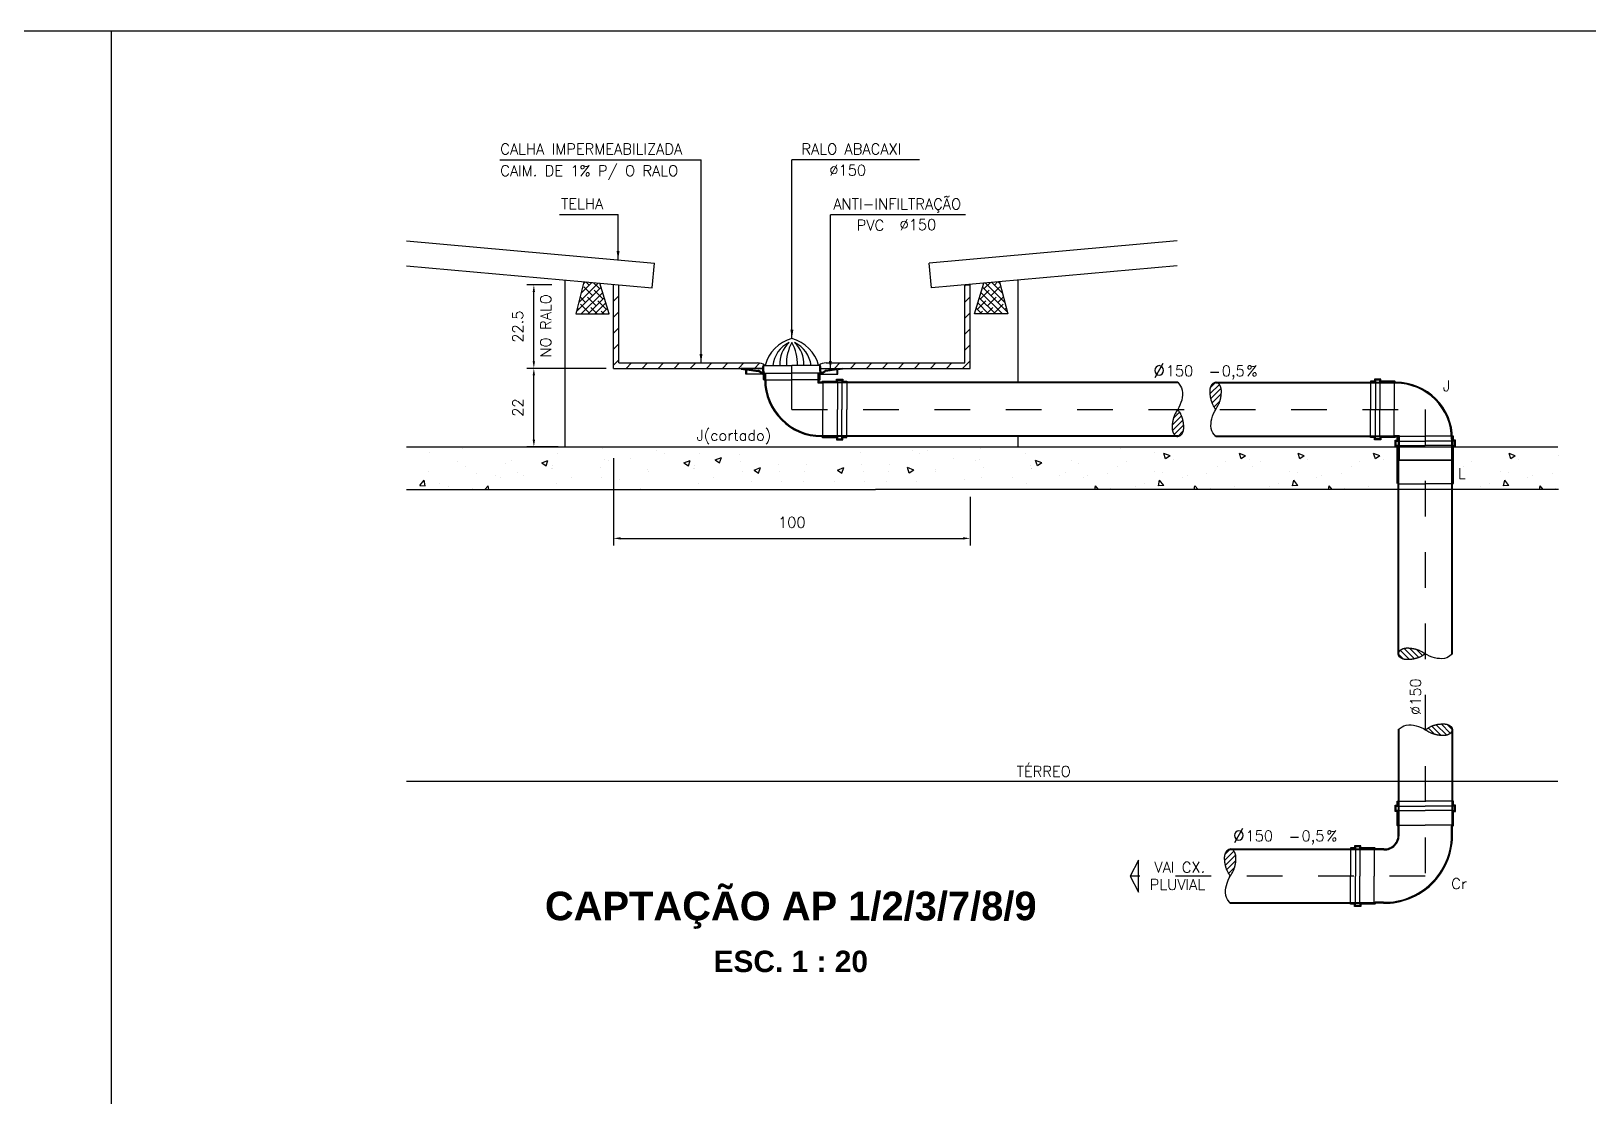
# Model space of a CAD drawing. Header units: millimetres. Extents: x -2485 to 3289, y -257 to 1952.
# Drawn here: x 41.313 to 45.681, y 2.987 to 5.975 of the extents above; entities that cross this region are included whole.
import ezdxf
from ezdxf.enums import TextEntityAlignment as Align

# ---------------------------------------------------------------- set-up
doc = ezdxf.new("R2010")
doc.units = ezdxf.units.MM
doc.header["$LTSCALE"] = 0.3
doc.linetypes.add('HID', pattern=[0.37, 0.07, -0.1, 0.03, -0.1, 0.07])
for name, color, linetype in [('AUX', 2, 'Continuous'), ('BASE', 254, 'Continuous'), ('TEX', 11, 'Continuous'), ('TEXTO', 3, 'Continuous'), ('TUB', 1, 'Continuous')]:
    doc.layers.add(name, color=color, linetype=linetype)
doc.layers.add('PROJETO ESGOTO PLUVIAL', color=1, linetype='HID', lineweight=15)
doc.layers.add('prumada', color=9, linetype='Continuous', lineweight=15)
doc.styles.add('ROMANS', font='romans.shx', dxfattribs={"height": 0.03})
doc.styles.add('SANSSERIFBOLD', font='sasb____.pfb')
doc.dimstyles.new('20', dxfattribs={"dimtxt": 0.03, "dimasz": 0.02, "dimexe": 0.02, "dimexo": 0.02, "dimgap": 0.03, "dimtad": 1, "dimdec": 3, "dimlfac": 100, "dimdsep": 46, "dimtxsty": 'ROMANS', "dimcen": 0.02, "dimclrd": 11, "dimclre": 11, "dimclrt": 3, "dimadec": 0, "dimazin": 0, "dimtfac": 3.333333, "dimtdec": 3, "dimtix": 1, "dimtmove": 2, "dimatfit": 3, "dimfxl": 0, "dimtolj": 1, "dimarcsym": 0})

# ---------------------------------------------------------------- blocks, each defined once
blk = doc.blocks.new('*D53')
at = {"layer": 'TEX', "color": 11, "linetype": 'Continuous', "lineweight": -2}
for p, q in [((42.7732, 5.2635), (42.7028, 5.2635)), ((42.7228, 5.0497), (42.7228, 5.2435)), ((42.926, 5.0297), (42.7028, 5.0297))]:
    blk.add_line(p, q, dxfattribs=at)
at = {"layer": 'TEX', "color": 11, "linetype": 'Continuous'}
for points in [[(42.7194, 5.2435), (42.7261, 5.2435), (42.7228, 5.2635)], [(42.7194, 5.0497), (42.7261, 5.0497), (42.7228, 5.0297)]]:
    blk.add_solid(points, dxfattribs=at)
at = {"layer": 'TEX', "color": 3, "linetype": 'Continuous', "insert": (42.6778, 5.1466), "char_height": 0.03, "attachment_point": 5, "rotation": 90, "style": 'ROMANS'}
blk.add_mtext('\\A1;22.5', dxfattribs=at)
blk = doc.blocks.new('*D54')
at = {"layer": 'TEX', "color": 11, "lineweight": -2}
for p, q in [((42.946, 4.7783), (42.946, 4.533)), ((43.946, 4.6697), (43.946, 4.533)), ((42.966, 4.553), (43.926, 4.553))]:
    blk.add_line(p, q, dxfattribs=at)
at = {"layer": 'TEX', "color": 11}
for points in [[(42.966, 4.5564), (42.966, 4.5497), (42.946, 4.553)], [(43.926, 4.5564), (43.926, 4.5497), (43.946, 4.553)]]:
    blk.add_solid(points, dxfattribs=at)
at = {"layer": 'TEX', "color": 3, "insert": (43.446, 4.598), "char_height": 0.03, "attachment_point": 5, "style": 'ROMANS'}
blk.add_mtext('\\A1;100', dxfattribs=at)
blk = doc.blocks.new('*D55')
at = {"layer": 'TEX', "color": 11, "linetype": 'Continuous', "lineweight": -2}
for p, q in [((42.7706, 5.0297), (42.7028, 5.0297)), ((42.7228, 4.8297), (42.7228, 5.0097)), ((42.791, 4.8097), (42.7028, 4.8097))]:
    blk.add_line(p, q, dxfattribs=at)
at = {"layer": 'TEX', "color": 11, "linetype": 'Continuous'}
for points in [[(42.7194, 5.0097), (42.7261, 5.0097), (42.7228, 5.0297)], [(42.7194, 4.8297), (42.7261, 4.8297), (42.7228, 4.8097)]]:
    blk.add_solid(points, dxfattribs=at)
at = {"layer": 'TEX', "color": 3, "linetype": 'Continuous', "insert": (42.6778, 4.9197), "char_height": 0.03, "attachment_point": 5, "rotation": 90, "style": 'ROMANS'}
blk.add_mtext('\\A1;22', dxfattribs=at)
blk = doc.blocks.new('150')
at = {"layer": 'TEX', "color": 9, "style": 'ROMANS'}
blk.add_text('%%c150', height=0.03, dxfattribs=at).set_placement((0, 0))
blk = doc.blocks.new('ABX150V')
at = {"layer": 'TUB'}
for centre, radius, start, end in [((-0.0092, -0.0263), 0.0805, 24.8919, 83.7485), ((-0.0253, -0.0253), 0.1034, 14.1481, 75.8519), ((0.0053, -0.0447), 0.0785, 41.7738, 93.9312), ((0.0044, -0.1054), 0.121, 60.5817, 92.0747), ((0.0044, 0.1054), 0.121, 267.9253, 299.4183), ((-0.0253, 0.0253), 0.1034, 284.1481, 345.8519), ((-0.0092, 0.0263), 0.0805, 276.2515, 335.1081), ((0.0053, 0.0447), 0.0785, 266.0688, 318.2262)]:
    blk.add_arc(centre, radius, start, end, dxfattribs=at)
blk = doc.blocks.new('DD')
at = {"layer": 'TEX', "color": 9}
blk.add_line((0.1881, 0.0234), (0.2108, 0.0234), dxfattribs=at)
at = {"layer": 'TEX', "color": 9, "style": 'ROMANS'}
for s, height, p in [('%%c', 0.04, (0.0265, 0.0079)), ('%', 0.03, (0.2889, 0.0116))]:
    blk.add_text(s, height=height, dxfattribs=at).set_placement(p)
blk.add_attdef('N', (0.0624, 0.0116), '', height=0.03, dxfattribs=at)
blk.add_attdef('INCL', text='', height=0.03, dxfattribs=at).set_placement((0.2837, 0.0116), align=Align.RIGHT)
blk = doc.blocks.new('a-inf-150')
at = {"layer": 'TUB', "color": 3, "linetype": 'Continuous'}
for p, q in [((-0.0811, 0.0137), (-0.1419, 0.0137)), ((-0.0811, 0.006), (-0.0786, 0)), ((-0.0811, 0), (-0.0786, 0.006)), ((-0.0811, 0.006), (-0.0811, 0)), ((-0.0786, 0.022), (0, 0.022)), ((-0.0786, 0.006), (-0.0786, 0)), ((-0.0762, 0), (0, 0)), ((0.0786, 0.022), (0, 0.022)), ((0.0762, 0), (0, 0)), ((0.0786, 0.006), (0.0786, 0)), ((0.0811, 0), (0.0786, 0.006)), ((0.0811, 0.006), (0.0786, 0)), ((0.0811, 0.0137), (0.1419, 0.0137)), ((0.0811, 0.006), (0.0811, 0)), ((-0.0817, -0.0025), (-0.1266, -0.0025)), ((-0.0762, -0.0185), (0, -0.0185)), ((0.0762, -0.0185), (0, -0.0185)), ((0.0817, -0.0025), (0.1266, -0.0025))]:
    blk.add_line(p, q, dxfattribs=at)
at = {"layer": 'TUB', "color": 4, "linetype": 'Continuous'}
for p, q in [((-0.1419, 0.0112), (-0.1419, 0.0137)), ((-0.1419, 0.0137), (-0.094, 0.0075)), ((-0.1419, 0.0112), (-0.1291, 0.0096)), ((-0.1291, -0.0025), (-0.1291, 0.0096)), ((-0.1266, -0.0025), (-0.1266, 0.0087)), ((-0.126, 0.0092), (-0.0944, 0.0051)), ((-0.082, -0.0024), (-0.0934, 0.0047)), ((-0.0811, 0), (-0.092, 0.0068)), ((-0.0811, 0.0174), (-0.0807, 0.022)), ((-0.0811, 0.006), (-0.0811, 0.0174)), ((-0.0786, 0.006), (-0.0811, 0.006)), ((-0.0762, 0), (-0.0811, 0)), ((-0.0807, 0.022), (-0.0786, 0.022)), ((-0.0786, 0.006), (-0.0786, 0.022)), ((-0.0786, 0), (-0.0762, 0)), ((-0.0762, -0.0185), (-0.0762, 0)), ((0.0762, -0.0185), (0.0762, 0)), ((0.0786, 0), (0.0762, 0)), ((0.0762, 0), (0.0811, 0)), ((0.0786, 0.006), (0.0786, 0.022)), ((0.0807, 0.022), (0.0786, 0.022)), ((0.0786, 0.006), (0.0811, 0.006)), ((0.0811, 0.0174), (0.0807, 0.022)), ((0.0811, 0.006), (0.0811, 0.0174)), ((0.0811, 0), (0.092, 0.0068)), ((0.082, -0.0024), (0.0934, 0.0047)), ((0.1419, 0.0137), (0.094, 0.0075)), ((0.126, 0.0092), (0.0944, 0.0051)), ((0.1266, -0.0025), (0.1266, 0.0087)), ((0.1419, 0.0112), (0.1291, 0.0096)), ((0.1291, -0.0025), (0.1291, 0.0096)), ((0.1419, 0.0112), (0.1419, 0.0137)), ((-0.1266, -0.0025), (-0.1291, -0.0025)), ((-0.0792, -0.0025), (-0.0817, -0.0025)), ((-0.0792, -0.0175), (-0.0792, -0.0025)), ((-0.0782, -0.0185), (-0.0762, -0.0185)), ((0.0782, -0.0185), (0.0762, -0.0185)), ((0.0792, -0.0025), (0.0817, -0.0025)), ((0.0792, -0.0175), (0.0792, -0.0025)), ((0.1266, -0.0025), (0.1291, -0.0025))]:
    blk.add_line(p, q, dxfattribs=at)
at = {"layer": 'TUB', "linetype": 'HID'}
blk.add_line((0, -0.0185), (0, 0.022), dxfattribs=at)
blk.add_line((0, -0.0185), (0, 0.022), dxfattribs=at)
blk.add_line((0, -0.0185), (0, 0.022), dxfattribs=at)
blk.add_line((0, -0.0185), (0, 0.022), dxfattribs=at)
at = {"layer": 'TUB', "color": 4, "linetype": 'Continuous'}
for centre, radius, start, end in [((-0.1261, 0.0087), 0.0005, 82.6, 180), ((-0.0947, 0.0026), 0.0025, 58, 82.6), ((-0.0947, 0.0026), 0.005, 58, 82.6), ((0.0947, 0.0026), 0.005, 97.4, 122), ((0.0947, 0.0026), 0.0025, 97.4, 122), ((0.1261, 0.0087), 0.0005, 0, 97.4), ((-0.0817, -0.002), 0.0005, 238, 270), ((-0.0782, -0.0175), 0.001, 180, 270), ((0.0782, -0.0175), 0.001, 270, 0), ((0.0817, -0.002), 0.0005, 270, 302)]:
    blk.add_arc(centre, radius, start, end, dxfattribs=at)
blk = doc.blocks.new('B150')
at = {"layer": 'TUB', "color": 7}
for p, q in [((-0.0157, -0.0438), (0.01, -0.0182)), ((-0.0151, -0.0592), (0.0137, -0.0304)), ((-0.0121, -0.0244), (0.0046, -0.0076)), ((-0.0102, -0.0701), (0.0157, -0.0443)), ((-0.0003, -0.0761), (0.0145, -0.0614))]:
    blk.add_line(p, q, dxfattribs=at)
for points in [[(0, 0.0762), (0.0078, 0.0654), (0.0105, 0.06), (0.0123, 0.0539), (0.0133, 0.046), (0.0132, 0.0396), (0.0123, 0.0331), (0.0109, 0.026), (0.0086, 0.0194), (0.0058, 0.0117), (0.0028, 0.0052), (0, 0)], [(0, 0), (-0.0024, -0.0039), (-0.0043, -0.0071), (-0.0059, -0.0097), (-0.0071, -0.012), (-0.008, -0.0138), (-0.0088, -0.0153), (-0.0093, -0.0166), (-0.0098, -0.0177), (-0.0102, -0.0188), (-0.0106, -0.0199), (-0.011, -0.0208), (-0.0113, -0.0218), (-0.0116, -0.0227), (-0.0119, -0.0235), (-0.0121, -0.0244), (-0.0124, -0.0252), (-0.0126, -0.026), (-0.0128, -0.0268), (-0.013, -0.0276), (-0.0132, -0.0284), (-0.0134, -0.0292), (-0.0136, -0.03), (-0.0138, -0.0309), (-0.0139, -0.0318), (-0.0141, -0.0326), (-0.0143, -0.0336), (-0.0145, -0.0345), (-0.0147, -0.0355), (-0.0148, -0.0365), (-0.015, -0.0375), (-0.0151, -0.0385), (-0.0153, -0.0396), (-0.0154, -0.0407), (-0.0155, -0.0418), (-0.0156, -0.0429), (-0.0157, -0.044), (-0.0157, -0.0451), (-0.0158, -0.0461), (-0.0158, -0.0472), (-0.0159, -0.0483), (-0.0159, -0.0493), (-0.0159, -0.0503), (-0.0159, -0.0513), (-0.0158, -0.0522), (-0.0158, -0.0532), (-0.0158, -0.0541), (-0.0157, -0.0549), (-0.0156, -0.0558), (-0.0155, -0.0566), (-0.0154, -0.0574), (-0.0153, -0.0582), (-0.0151, -0.059), (-0.015, -0.0597), (-0.0148, -0.0605), (-0.0146, -0.0613), (-0.0143, -0.062), (-0.014, -0.0628), (-0.0137, -0.0635), (-0.0134, -0.0643), (-0.0131, -0.065), (-0.0127, -0.0657), (-0.0124, -0.0664), (-0.012, -0.0671), (-0.0116, -0.0678), (-0.0113, -0.0684), (-0.0109, -0.069), (-0.0106, -0.0695), (-0.0103, -0.07), (-0.0099, -0.0705), (-0.0096, -0.0709), (-0.0093, -0.0714), (-0.009, -0.0717), (-0.0087, -0.0721), (-0.0083, -0.0724), (-0.008, -0.0727), (-0.0077, -0.073), (-0.0073, -0.0733), (-0.007, -0.0736), (-0.0066, -0.0738), (-0.0062, -0.0741), (-0.0057, -0.0743), (-0.0053, -0.0746), (-0.0047, -0.0748), (-0.004, -0.0751), (-0.0033, -0.0753), (-0.0023, -0.0756), (-0.0013, -0.0759), (0, -0.0762)], [(0, 0), (0.0024, -0.0039), (0.0043, -0.0071), (0.0059, -0.0097), (0.0071, -0.012), (0.008, -0.0138), (0.0088, -0.0153), (0.0093, -0.0166), (0.0098, -0.0177), (0.0102, -0.0188), (0.0106, -0.0199), (0.011, -0.0208), (0.0113, -0.0218), (0.0116, -0.0227), (0.0119, -0.0235), (0.0121, -0.0244), (0.0124, -0.0252), (0.0126, -0.026), (0.0128, -0.0268), (0.013, -0.0276), (0.0132, -0.0284), (0.0134, -0.0292), (0.0136, -0.03), (0.0138, -0.0309), (0.0139, -0.0318), (0.0141, -0.0326), (0.0143, -0.0336), (0.0145, -0.0345), (0.0147, -0.0355), (0.0148, -0.0365), (0.015, -0.0375), (0.0151, -0.0385), (0.0153, -0.0396), (0.0154, -0.0407), (0.0155, -0.0418), (0.0156, -0.0429), (0.0157, -0.044), (0.0157, -0.0451), (0.0158, -0.0461), (0.0158, -0.0472), (0.0159, -0.0483), (0.0159, -0.0493), (0.0159, -0.0503), (0.0159, -0.0513), (0.0158, -0.0522), (0.0158, -0.0532), (0.0158, -0.0541), (0.0157, -0.0549), (0.0156, -0.0558), (0.0155, -0.0566), (0.0154, -0.0574), (0.0153, -0.0582), (0.0151, -0.059), (0.015, -0.0597), (0.0148, -0.0605), (0.0146, -0.0613), (0.0143, -0.062), (0.014, -0.0628), (0.0137, -0.0635), (0.0134, -0.0643), (0.0131, -0.065), (0.0127, -0.0657), (0.0124, -0.0664), (0.012, -0.0671), (0.0116, -0.0678), (0.0113, -0.0684), (0.0109, -0.069), (0.0106, -0.0695), (0.0103, -0.07), (0.0099, -0.0705), (0.0096, -0.0709), (0.0093, -0.0714), (0.009, -0.0717), (0.0087, -0.0721), (0.0083, -0.0724), (0.008, -0.0727), (0.0077, -0.073), (0.0073, -0.0733), (0.007, -0.0736), (0.0066, -0.0738), (0.0062, -0.0741), (0.0057, -0.0743), (0.0053, -0.0746), (0.0047, -0.0748), (0.004, -0.0751), (0.0033, -0.0753), (0.0023, -0.0756), (0.0013, -0.0759), (0, -0.0762)]]:
    blk.add_lwpolyline(points, dxfattribs=at)
blk = doc.blocks.new('L150')
at = {"layer": 'TUB', "color": 4}
for p, q in [((-0.067, 0.0777), (-0.06475, 0.0789)), ((0, 0.0762), (-0.067, 0.0762)), ((-0.06475, 0.0789), (0.0382, 0.0789)), ((0, 0.0762), (0.0409, 0.0762)), ((0.0382, 0.0849), (0.0556, 0.0849)), ((0.0382, 0.0789), (0.0382, 0.0849)), ((0.0409, 0.0822), (0.0529, 0.0822)), ((0.0409, 0.0762), (0.0409, 0.0822)), ((0.0529, 0.0822), (0.0529, 0.0762)), ((0.0529, 0.0762), (0.067, 0.0762)), ((0.0556, 0.0849), (0.0556, 0.0789)), ((0.0556, 0.0789), (0.067, 0.0789)), ((0, -0.0762), (-0.067, -0.0762)), ((-0.067, -0.0777), (-0.06475, -0.0789)), ((-0.06475, -0.0789), (0.0382, -0.0789)), ((0, -0.0762), (0.0409, -0.0762)), ((0.0382, -0.0789), (0.0382, -0.0849)), ((0.0382, -0.0849), (0.0556, -0.0849)), ((0.0409, -0.0762), (0.0409, -0.0822)), ((0.0409, -0.0822), (0.0529, -0.0822)), ((0.0529, -0.0762), (0.067, -0.0762)), ((0.0529, -0.0822), (0.0529, -0.0762)), ((0.0556, -0.0789), (0.067, -0.0789)), ((0.0556, -0.0849), (0.0556, -0.0789))]:
    blk.add_line(p, q, dxfattribs=at)
at = {"layer": 'TUB', "color": 3}
for p, q in [((-0.067, 0.0777), (-0.067, 0)), ((0, 0.0762), (0, 0)), ((0.0409, 0.0762), (0.0409, 0)), ((0.0529, 0.0762), (0.0529, 0)), ((0.067, 0.0789), (0.067, 0)), ((-0.067, -0.0777), (-0.067, 0)), ((0, -0.0762), (0, 0)), ((0.0409, -0.0762), (0.0409, 0)), ((0.0529, -0.0762), (0.0529, 0)), ((0.067, -0.0789), (0.067, 0))]:
    blk.add_line(p, q, dxfattribs=at)
blk = doc.blocks.new('S3E')
at = {"layer": 'TEX', "color": 5}
blk.add_lwpolyline([(0.024, -0.0446), (0.024, 0.0446), (0, 0)], close=True, dxfattribs=at)
at = {"layer": 'TEX', "color": 5, "style": 'ROMANS'}
for s, p in [('VAI CX.', (0.2108, 0.0098)), ('PLUVIAL', (0.2108, -0.0388))]:
    blk.add_text(s, height=0.03, dxfattribs=at).set_placement(p, align=Align.RIGHT)
blk = doc.blocks.new('CR150')
at = {"layer": 'TUB', "color": 4}
for p, q in [((0.1175, 0.0762), (0.1392, 0.0762)), ((0.1175, 0.0735), (0.1403, 0.0735)), ((0.1392, 0.0762), (0.1419, 0.0789)), ((0.1403, 0.0735), (0.143, 0.0762)), ((0.1419, 0.0789), (0.1812, 0.0789)), ((0.143, 0.0762), (0.1839, 0.0762)), ((0.1812, 0.0849), (0.1986, 0.0849)), ((0.1812, 0.0789), (0.1812, 0.0849)), ((0.1839, 0.0762), (0.1839, 0.0822)), ((0.1839, 0.0822), (0.1959, 0.0822)), ((0.1959, 0.0822), (0.1959, 0.0762)), ((0.1959, 0.0762), (0.21, 0.0762)), ((0.1986, 0.0849), (0.1986, 0.0789)), ((0.1986, 0.0789), (0.21, 0.0789)), ((0.1163, -0.0762), (0.1392, -0.0762)), ((0.1164, -0.0735), (0.1403, -0.0735)), ((0.1392, -0.0762), (0.1419, -0.0789)), ((0.1403, -0.0735), (0.143, -0.0762)), ((0.1419, -0.0789), (0.1812, -0.0789)), ((0.143, -0.0762), (0.1839, -0.0762)), ((0.1812, -0.0789), (0.1812, -0.0849)), ((0.1812, -0.0849), (0.1986, -0.0849)), ((0.1839, -0.0762), (0.1839, -0.0822)), ((0.1839, -0.0822), (0.1959, -0.0822)), ((0.1959, -0.0822), (0.1959, -0.0762)), ((0.1959, -0.0762), (0.21, -0.0762)), ((0.1986, -0.0849), (0.1986, -0.0789)), ((0.1986, -0.0789), (0.21, -0.0789)), ((-0.0762, -0.1117), (-0.0763, -0.1393)), ((-0.0735, -0.1128), (-0.0736, -0.1404)), ((0.0736, -0.1175), (0.0736, -0.1404)), ((0.0763, -0.1174), (0.0763, -0.1393)), ((-0.0763, -0.1393), (-0.0789, -0.1419)), ((-0.0789, -0.1419), (-0.0789, -0.1812)), ((-0.0735, -0.1403), (-0.0762, -0.143)), ((-0.0762, -0.143), (-0.0762, -0.1839)), ((0.0736, -0.1404), (0.0762, -0.143)), ((0.0762, -0.143), (0.0762, -0.1839)), ((0.0763, -0.1393), (0.0789, -0.1419)), ((0.0789, -0.1419), (0.0789, -0.1812)), ((-0.0789, -0.1812), (-0.0849, -0.1812)), ((-0.0849, -0.1812), (-0.0849, -0.1986)), ((-0.0849, -0.1986), (-0.0789, -0.1986)), ((-0.0762, -0.1839), (-0.0822, -0.1839)), ((-0.0822, -0.1839), (-0.0822, -0.1959)), ((-0.0822, -0.1959), (-0.0762, -0.1959)), ((-0.0789, -0.1986), (-0.0789, -0.21)), ((-0.0762, -0.1959), (-0.0762, -0.21)), ((0.0762, -0.1839), (0.0822, -0.1839)), ((0.0762, -0.1959), (0.0762, -0.21)), ((0.0822, -0.1959), (0.0762, -0.1959)), ((0.0789, -0.1812), (0.0849, -0.1812)), ((0.0789, -0.1986), (0.0789, -0.21)), ((0.0849, -0.1986), (0.0789, -0.1986)), ((0.0822, -0.1839), (0.0822, -0.1959)), ((0.0849, -0.1812), (0.0849, -0.1986))]:
    blk.add_line(p, q, dxfattribs=at)
at = {"layer": 'TUB', "color": 3}
for p, q in [((0.143, 0.0762), (0.143, 0)), ((0.1839, 0.0762), (0.1839, 0)), ((0.1959, 0.0762), (0.1959, 0)), ((0.21, 0.0789), (0.21, 0)), ((0.143, -0.0762), (0.143, 0)), ((0.1839, -0.0762), (0.1839, 0)), ((0.1959, -0.0762), (0.1959, 0)), ((0.21, -0.0789), (0.21, 0)), ((-0.0762, -0.143), (0, -0.143)), ((0.0762, -0.143), (0, -0.143)), ((-0.0789, -0.21), (0, -0.21)), ((-0.0762, -0.1839), (0, -0.1839)), ((-0.0762, -0.1959), (0, -0.1959)), ((0.0762, -0.1839), (0, -0.1839)), ((0.0762, -0.1959), (0, -0.1959)), ((0.0789, -0.21), (0, -0.21))]:
    blk.add_line(p, q, dxfattribs=at)
at = {"layer": 'TUB', "color": 4}
for radius, start, end in [(0.1908, 89.1168, 179.1168), (0.1881, 89.1105, 179.4491), (0.0411, 87.5426, 184.0636), (0.0384, 87.4577, 184.204)]:
    blk.add_arc((0.1146, -0.1146), radius, start, end, dxfattribs=at)

msp = doc.modelspace()

# ---------------------------------------------------------------- hatches: boundary and pattern name
at = {"layer": 'BASE'}
h = msp.add_hatch(dxfattribs=at)
h.set_pattern_fill('ANSI31', scale=0.01, style=0)
h.set_pattern_definition([(45, (-3455.74748, -2102.658012), (-0.0224506403, 0.0224506403), [])])
h.paths.add_polyline_path([(43.365117, 5.029676), (43.365117, 5.033357), (43.365517, 5.037927), (43.367617, 5.037927), (43.370444, 5.037927, 0.17595235), (43.349942, 5.044676), (42.961045, 5.044676), (42.961045, 5.263459), (42.946045, 5.264809), (42.946045, 5.029676)])
h.paths.add_polyline_path([(43.946045, 5.263459), (43.931045, 5.263459), (43.931045, 5.044676), (43.554127, 5.044676), (43.554127, 5.029676), (43.946045, 5.029676)])

# ---------------------------------------------------------------- linework, layer by layer
at = {"layer": 'BASE', "color": 7}
for p, q in [((42.36579, 5.387315), (43.061045, 5.324742)), ((44.5263, 5.387315), (43.831045, 5.324742)), ((42.36579, 5.317032), (43.05477, 5.255024)), ((43.05477, 5.255024), (43.061045, 5.324742)), ((43.837319, 5.255024), (43.831045, 5.324742)), ((44.5263, 5.317032), (43.837319, 5.255024)), ((42.863346, 5.272252), (42.840305, 5.182269)), ((42.841834, 5.188237), (42.911262, 5.257665)), ((42.848526, 5.214375), (42.902849, 5.268697)), ((42.855219, 5.240513), (42.885009, 5.270303)), ((42.855311, 5.182269), (42.915772, 5.24273)), ((42.858235, 5.243528), (42.856449, 5.245314)), ((42.861912, 5.266651), (42.867169, 5.271908)), ((42.887403, 5.233806), (42.863096, 5.258113)), ((42.87768, 5.262974), (42.868902, 5.271752)), ((42.906848, 5.253251), (42.89027, 5.269829)), ((42.916571, 5.224083), (42.892264, 5.24839)), ((42.934028, 5.182269), (42.908073, 5.268227)), ((43.931045, 5.263459), (43.946045, 5.263459)), ((43.958061, 5.182269), (43.984016, 5.268227)), ((43.975518, 5.224083), (43.999825, 5.24839)), ((44.036778, 5.182269), (43.976317, 5.24273)), ((44.050256, 5.188237), (43.980827, 5.257665)), ((43.985241, 5.253251), (44.001819, 5.269829)), ((44.043563, 5.214375), (43.989241, 5.268697)), ((44.004686, 5.233806), (44.028993, 5.258113)), ((44.03687, 5.240513), (44.00708, 5.270303)), ((44.014409, 5.262974), (44.023188, 5.271752)), ((44.030177, 5.266651), (44.02492, 5.271908)), ((44.028743, 5.272252), (44.051784, 5.182269)), ((44.033855, 5.243528), (44.03564, 5.245314)), ((42.848512, 5.194915), (42.844556, 5.19887)), ((42.867957, 5.21436), (42.852485, 5.229833)), ((42.87768, 5.185192), (42.853373, 5.209499)), ((42.897125, 5.204638), (42.872819, 5.228944)), ((42.874757, 5.182269), (42.920282, 5.227794)), ((42.900048, 5.182269), (42.882541, 5.199776)), ((42.894202, 5.182269), (42.924791, 5.212858)), ((42.926294, 5.194915), (42.901987, 5.219222)), ((42.913648, 5.182269), (42.929301, 5.197922)), ((43.978441, 5.182269), (43.962788, 5.197922)), ((43.965796, 5.194915), (43.990102, 5.219222)), ((43.997887, 5.182269), (43.967298, 5.212858)), ((44.017332, 5.182269), (43.971807, 5.227794)), ((43.992041, 5.182269), (44.009548, 5.199776)), ((43.994964, 5.204638), (44.01927, 5.228944)), ((44.014409, 5.185192), (44.038716, 5.209499)), ((44.024132, 5.21436), (44.039605, 5.229833)), ((44.043577, 5.194915), (44.047533, 5.19887)), ((42.840305, 5.182269), (42.934028, 5.182269)), ((42.841712, 5.182269), (42.840592, 5.183389)), ((42.919494, 5.182269), (42.911709, 5.190053)), ((42.933093, 5.182269), (42.933811, 5.182987)), ((44.051784, 5.182269), (43.958061, 5.182269)), ((43.972595, 5.182269), (43.98038, 5.190053)), ((44.050377, 5.182269), (44.051497, 5.183389)), ((42.946045, 5.029676), (43.365117, 5.029676)), ((42.961045, 5.044676), (43.349942, 5.044676)), ((43.527372, 5.029676), (43.946045, 5.029676)), ((43.542147, 5.044676), (43.931045, 5.044676)), ((42.36579, 4.809676), (45.593937, 4.809676)), ((42.523596, 4.806347), (42.523596, 4.806347)), ((42.916119, 4.805906), (42.916119, 4.805906)), ((43.681045, 4.809676), (43.681045, 4.809676)), ((43.97597, 4.805906), (43.97597, 4.805906)), ((44.368493, 4.806347), (44.368493, 4.806347)), ((42.428913, 4.793881), (42.428913, 4.793881)), ((42.508654, 4.768138), (42.508654, 4.768138)), ((42.642109, 4.762499), (42.642109, 4.762499)), ((42.661484, 4.772299), (42.661484, 4.772299)), ((42.744885, 4.764582), (42.762389, 4.771302)), ((42.744885, 4.764582), (42.75732, 4.756194)), ((42.757317, 4.756191), (42.762386, 4.771298)), ((42.789843, 4.789901), (42.789843, 4.789901)), ((42.921174, 4.773942), (42.921174, 4.773942)), ((42.930872, 4.770021), (42.930872, 4.770021)), ((42.993457, 4.77826), (42.993457, 4.77826)), ((43.066971, 4.798968), (43.066971, 4.798968)), ((43.08814, 4.790726), (43.08814, 4.790726)), ((43.143556, 4.764582), (43.161061, 4.771302)), ((43.143556, 4.764582), (43.155992, 4.756194)), ((43.155989, 4.756191), (43.161058, 4.771298)), ((43.188514, 4.789901), (43.188514, 4.789901)), ((43.230968, 4.772794), (43.248473, 4.779514)), ((43.230968, 4.772794), (43.243404, 4.764406)), ((43.243401, 4.764403), (43.24847, 4.77951)), ((43.298086, 4.787264), (43.298086, 4.787264)), ((43.302733, 4.768178), (43.302733, 4.768178)), ((43.639571, 4.793075), (43.639571, 4.793075)), ((43.785731, 4.798399), (43.785731, 4.798399)), ((43.803949, 4.790726), (43.803949, 4.790726)), ((43.825118, 4.798968), (43.825118, 4.798968)), ((43.898632, 4.77826), (43.898632, 4.77826)), ((43.961217, 4.770021), (43.961217, 4.770021)), ((43.970915, 4.773942), (43.970915, 4.773942)), ((44.102246, 4.789901), (44.102246, 4.789901)), ((44.147204, 4.764582), (44.1297, 4.771302)), ((44.134772, 4.756191), (44.129703, 4.771298)), ((44.147204, 4.764582), (44.134769, 4.756194)), ((44.230605, 4.772299), (44.230605, 4.772299)), ((44.24998, 4.762499), (44.24998, 4.762499)), ((44.383435, 4.768138), (44.383435, 4.768138)), ((44.463176, 4.793881), (44.463176, 4.793881)), ((44.506487, 4.784604), (44.488982, 4.791323)), ((44.494054, 4.776213), (44.488985, 4.79132)), ((44.506487, 4.784604), (44.494051, 4.776216)), ((44.503782, 4.786352), (44.503782, 4.786352)), ((44.516891, 4.773776), (44.516891, 4.773776)), ((44.662248, 4.768138), (44.662248, 4.768138)), ((44.718332, 4.784604), (44.700828, 4.791323)), ((44.7059, 4.776213), (44.700831, 4.79132)), ((44.718332, 4.784604), (44.705897, 4.776216)), ((44.715628, 4.786352), (44.715628, 4.786352)), ((44.728737, 4.773776), (44.728737, 4.773776)), ((44.759788, 4.768138), (44.759788, 4.768138)), ((44.882839, 4.784604), (44.865334, 4.791323)), ((44.870407, 4.776213), (44.865337, 4.79132)), ((44.882839, 4.784604), (44.870404, 4.776216)), ((44.880135, 4.786352), (44.880135, 4.786352)), ((44.893243, 4.773776), (44.893243, 4.773776)), ((45.0386, 4.768138), (45.0386, 4.768138)), ((45.094685, 4.784604), (45.07718, 4.791323)), ((45.082252, 4.776213), (45.077183, 4.79132)), ((45.094685, 4.784604), (45.082249, 4.776216)), ((45.09198, 4.786352), (45.09198, 4.786352)), ((45.105089, 4.773776), (45.105089, 4.773776)), ((45.351387, 4.768138), (45.351387, 4.768138)), ((45.474438, 4.784604), (45.456934, 4.791323)), ((45.462006, 4.776213), (45.456937, 4.79132)), ((45.474438, 4.784604), (45.462003, 4.776216)), ((45.471734, 4.786352), (45.471734, 4.786352)), ((45.484843, 4.773776), (45.484843, 4.773776)), ((45.594726, 4.785642), (45.594726, 4.785642)), ((42.42791, 4.740195), (42.42791, 4.740195)), ((42.531637, 4.753555), (42.531637, 4.753555)), ((42.561366, 4.734556), (42.561366, 4.734556)), ((42.615717, 4.72853), (42.615717, 4.72853)), ((42.629581, 4.723889), (42.629581, 4.723889)), ((42.678302, 4.736769), (42.678302, 4.736769)), ((42.694821, 4.728918), (42.694821, 4.728918)), ((42.772985, 4.749235), (42.772985, 4.749235)), ((42.775378, 4.748916), (42.775378, 4.748916)), ((42.775565, 4.75686), (42.775565, 4.75686)), ((42.828277, 4.723279), (42.828277, 4.723279)), ((42.909021, 4.751222), (42.909021, 4.751222)), ((42.91308, 4.722683), (42.91308, 4.722683)), ((42.961732, 4.71764), (42.961732, 4.71764)), ((43.042476, 4.745583), (43.042476, 4.745583)), ((43.042926, 4.741427), (43.042926, 4.741427)), ((43.171656, 4.749235), (43.171656, 4.749235)), ((43.174049, 4.748916), (43.174049, 4.748916)), ((43.174236, 4.75686), (43.174236, 4.75686)), ((43.226948, 4.723279), (43.226948, 4.723279)), ((43.307061, 4.741143), (43.307061, 4.741143)), ((43.340614, 4.74456), (43.358118, 4.75128)), ((43.340614, 4.74456), (43.353049, 4.736172)), ((43.353046, 4.736169), (43.358115, 4.751276)), ((43.407732, 4.759029), (43.407732, 4.759029)), ((43.412378, 4.739944), (43.412378, 4.739944)), ((43.482604, 4.739944), (43.482604, 4.739944)), ((43.48725, 4.759029), (43.48725, 4.759029)), ((43.574167, 4.74456), (43.591672, 4.75128)), ((43.574167, 4.74456), (43.586603, 4.736172)), ((43.5866, 4.736169), (43.591669, 4.751276)), ((43.641285, 4.759029), (43.641285, 4.759029)), ((43.645932, 4.739944), (43.645932, 4.739944)), ((43.716157, 4.739944), (43.716157, 4.739944)), ((43.720804, 4.759029), (43.720804, 4.759029)), ((43.787922, 4.74456), (43.770417, 4.75128)), ((43.775489, 4.736169), (43.77042, 4.751276)), ((43.787922, 4.74456), (43.775486, 4.736172)), ((43.849163, 4.741427), (43.849163, 4.741427)), ((43.849613, 4.745583), (43.849613, 4.745583)), ((43.930357, 4.71764), (43.930357, 4.71764)), ((43.97901, 4.722683), (43.97901, 4.722683)), ((43.983069, 4.751222), (43.983069, 4.751222)), ((44.063812, 4.723279), (44.063812, 4.723279)), ((44.116524, 4.75686), (44.116524, 4.75686)), ((44.116712, 4.748916), (44.116712, 4.748916)), ((44.119105, 4.749235), (44.119105, 4.749235)), ((44.197268, 4.728918), (44.197268, 4.728918)), ((44.213788, 4.736769), (44.213788, 4.736769)), ((44.262508, 4.723889), (44.262508, 4.723889)), ((44.276372, 4.72853), (44.276372, 4.72853)), ((44.330723, 4.734556), (44.330723, 4.734556)), ((44.360452, 4.753555), (44.360452, 4.753555)), ((44.464179, 4.740195), (44.464179, 4.740195)), ((44.486729, 4.73755), (44.486729, 4.73755)), ((44.541321, 4.723889), (44.541321, 4.723889)), ((44.555185, 4.72853), (44.555185, 4.72853)), ((44.609536, 4.734556), (44.609536, 4.734556)), ((44.639265, 4.753555), (44.639265, 4.753555)), ((44.736805, 4.753555), (44.736805, 4.753555)), ((44.840532, 4.740195), (44.840532, 4.740195)), ((44.863081, 4.73755), (44.863081, 4.73755)), ((44.917673, 4.723889), (44.917673, 4.723889)), ((44.931538, 4.72853), (44.931538, 4.72853)), ((44.985888, 4.734556), (44.985888, 4.734556)), ((45.015617, 4.753555), (45.015617, 4.753555)), ((45.328404, 4.753555), (45.328404, 4.753555)), ((45.432131, 4.740195), (45.432131, 4.740195)), ((45.454681, 4.73755), (45.454681, 4.73755)), ((45.509273, 4.723889), (45.509273, 4.723889)), ((45.523137, 4.72853), (45.523137, 4.72853)), ((45.577488, 4.734556), (45.577488, 4.734556)), ((42.36579, 4.689676), (43.681045, 4.689676)), ((42.403225, 4.701543), (42.415278, 4.715907)), ((42.403225, 4.701543), (42.418168, 4.700236)), ((42.418165, 4.700233), (42.415274, 4.715903)), ((42.457829, 4.707744), (42.457829, 4.707744)), ((42.483784, 4.698863), (42.483784, 4.698863)), ((42.549748, 4.689676), (42.552334, 4.690669)), ((42.551999, 4.689676), (42.552331, 4.690665)), ((42.585747, 4.689676), (42.594593, 4.700219)), ((42.596534, 4.689676), (42.594589, 4.700215)), ((42.786803, 4.706678), (42.786803, 4.706678)), ((43.022373, 4.692123), (43.022373, 4.692123)), ((43.185474, 4.706678), (43.185474, 4.706678)), ((43.331635, 4.712002), (43.331635, 4.712002)), ((43.416707, 4.712909), (43.416707, 4.712909)), ((43.478275, 4.712909), (43.478275, 4.712909)), ((43.565188, 4.712002), (43.565188, 4.712002)), ((43.65026, 4.712909), (43.65026, 4.712909)), ((45.595265, 4.689676), (43.681045, 4.689676)), ((43.711829, 4.712909), (43.711829, 4.712909)), ((43.796901, 4.712002), (43.796901, 4.712002)), ((43.869716, 4.692123), (43.869716, 4.692123)), ((44.105286, 4.706678), (44.105286, 4.706678)), ((44.295556, 4.689676), (44.2975, 4.700215)), ((44.306343, 4.689676), (44.297497, 4.700219)), ((44.342341, 4.689676), (44.339755, 4.690669)), ((44.34009, 4.689676), (44.339758, 4.690665)), ((44.408305, 4.698863), (44.408305, 4.698863)), ((44.43426, 4.707744), (44.43426, 4.707744)), ((44.488864, 4.701543), (44.473921, 4.700236)), ((44.473924, 4.700233), (44.476815, 4.715903)), ((44.488864, 4.701543), (44.476812, 4.715907)), ((44.574368, 4.689676), (44.576312, 4.700215)), ((44.585155, 4.689676), (44.576309, 4.700219)), ((44.621153, 4.689676), (44.618568, 4.690669)), ((44.618903, 4.689676), (44.618571, 4.690665)), ((44.687117, 4.698863), (44.687117, 4.698863)), ((44.784657, 4.698863), (44.784657, 4.698863)), ((44.810613, 4.707744), (44.810613, 4.707744)), ((44.865216, 4.701543), (44.850273, 4.700236)), ((44.850276, 4.700233), (44.853167, 4.715903)), ((44.865216, 4.701543), (44.853164, 4.715907)), ((44.950721, 4.689676), (44.952665, 4.700215)), ((44.961508, 4.689676), (44.952662, 4.700219)), ((44.997506, 4.689676), (44.99492, 4.690669)), ((44.995255, 4.689676), (44.994923, 4.690665)), ((45.06347, 4.698863), (45.06347, 4.698863)), ((45.376257, 4.698863), (45.376257, 4.698863)), ((45.402212, 4.707744), (45.402212, 4.707744)), ((45.456816, 4.701543), (45.441873, 4.700236)), ((45.441876, 4.700233), (45.444767, 4.715903)), ((45.456816, 4.701543), (45.444763, 4.715907)), ((45.54232, 4.689676), (45.544264, 4.700215)), ((45.553107, 4.689676), (45.544261, 4.700219)), ((45.589105, 4.689676), (45.58652, 4.690669)), ((45.586855, 4.689676), (45.586523, 4.690665)), ((42.36579, 3.871972), (45.593937, 3.871972))]:
    msp.add_line(p, q, dxfattribs=at)
at = {"layer": 'BASE', "color": 7, "linetype": 'Continuous'}
for p, q in [((42.811045, 4.809676), (42.811045, 5.276959)), ((42.946045, 5.029676), (42.946045, 5.264809)), ((42.961045, 5.044676), (42.961045, 5.263459)), ((43.931045, 5.044676), (43.931045, 5.263459)), ((43.946045, 5.029676), (43.946045, 5.264809)), ((44.081045, 4.990776), (44.081045, 5.276959)), ((44.081045, 4.809676), (44.081045, 4.838376))]:
    msp.add_line(p, q, dxfattribs=at)
at = {"layer": 'BASE', "color": 7}
for centre, start, end in [((43.3509, 5.013073), 51.820041, 91.73624), ((43.541189, 5.013073), 88.26376, 128.179959), ((43.541189, 5.013073), 88.263233, 88.26376)]:
    msp.add_arc(centre, 0.031618, start, end, dxfattribs=at)
at = {"layer": 'TEX'}
for p, q in [((42.627849, 5.614569), (43.191511, 5.614569)), ((43.191511, 5.044676), (43.191511, 5.614569)), ((43.446245, 5.112927), (43.446245, 5.614569)), ((43.80411, 5.614569), (43.446245, 5.614569)), ((42.794475, 5.461191), (42.959007, 5.461191)), ((42.959007, 5.333926), (42.959007, 5.461191)), ((43.554127, 5.025261), (43.554127, 5.460375)), ((43.932702, 5.460375), (43.554127, 5.460375))]:
    msp.add_line(p, q, dxfattribs=at)
for points in [[(42.954841, 5.358926), (42.963174, 5.358926), (42.959007, 5.333926)], [(43.450411, 5.137927), (43.442078, 5.137927), (43.446245, 5.112927)], [(43.195677, 5.069676), (43.187344, 5.069676), (43.191511, 5.044676)], [(43.558294, 5.050261), (43.549961, 5.050261), (43.554127, 5.025261)]]:
    msp.add_solid(points, dxfattribs=at)
at = {"layer": 'TUB'}
for p, q in [((46.15998, 5.974917), (33.74, 5.974917)), ((41.537489, 5.974917), (41.537489, 0.2))]:
    msp.add_line(p, q, dxfattribs=at)
at = {"layer": 'TUB', "color": 3, "linetype": 'Continuous'}
for p, q in [((43.372545, 5.037927), (43.446045, 5.037927)), ((43.519545, 5.037927), (43.446045, 5.037927)), ((43.374972, 4.997427), (43.446045, 4.997427)), ((43.517117, 4.997427), (43.446045, 4.997427)), ((45.222264, 4.772576), (45.148764, 4.772576)), ((45.222264, 4.772576), (45.295764, 4.772576))]:
    msp.add_line(p, q, dxfattribs=at)
at = {"layer": 'TUB', "linetype": 'HID'}
for p, q in [((43.446245, 4.914576), (43.446245, 5.037927)), ((43.446245, 4.914576), (45.222264, 4.914576)), ((45.222264, 4.914576), (45.222264, 3.606248)), ((45.222264, 3.606248), (44.394264, 3.606248))]:
    msp.add_line(p, q, dxfattribs=at)
at = {"layer": 'TUB', "color": 4}
for p, q in [((43.372745, 4.997758), (43.372745, 5.015927)), ((43.519745, 4.988076), (43.519745, 5.015927)), ((43.530545, 4.988076), (43.519745, 4.988076)), ((43.522445, 4.990776), (43.522445, 5.013427)), ((43.529426, 4.990776), (43.522445, 4.990776)), ((43.529426, 4.990776), (43.532126, 4.993476)), ((43.530545, 4.988076), (43.533245, 4.990776)), ((43.532126, 4.993476), (43.571445, 4.993476)), ((43.533245, 4.990776), (43.574145, 4.990776)), ((44.528267, 4.990776), (43.533245, 4.990776)), ((44.528267, 4.988976), (43.533245, 4.988976)), ((43.571445, 4.999476), (43.588845, 4.999476)), ((43.571445, 4.993476), (43.571445, 4.999476)), ((43.574145, 4.996776), (43.586145, 4.996776)), ((43.574145, 4.990776), (43.574145, 4.996776)), ((43.586145, 4.996776), (43.586145, 4.990776)), ((43.586145, 4.990776), (43.600245, 4.990776)), ((43.588845, 4.999476), (43.588845, 4.993476)), ((43.588845, 4.993476), (43.600245, 4.993476)), ((44.634577, 4.990776), (45.135264, 4.990776)), ((44.634577, 4.988976), (45.135264, 4.988976)), ((45.079664, 4.993476), (45.068264, 4.993476)), ((45.082364, 4.990776), (45.068264, 4.990776)), ((45.079664, 4.999476), (45.079664, 4.993476)), ((45.097064, 4.999476), (45.079664, 4.999476)), ((45.082364, 4.996776), (45.082364, 4.990776)), ((45.094364, 4.996776), (45.082364, 4.996776)), ((45.094364, 4.990776), (45.094364, 4.996776)), ((45.135264, 4.990776), (45.094364, 4.990776)), ((45.097064, 4.993476), (45.097064, 4.999476)), ((45.136382, 4.993476), (45.097064, 4.993476)), ((45.137964, 4.988076), (45.135264, 4.990776)), ((45.139082, 4.990776), (45.136382, 4.993476)), ((45.139082, 4.988076), (45.137964, 4.988076)), ((43.529426, 4.841076), (43.530545, 4.841076)), ((43.529426, 4.838376), (43.532126, 4.835676)), ((43.530545, 4.841076), (43.533245, 4.838376)), ((43.532126, 4.835676), (43.571445, 4.835676)), ((44.528267, 4.840176), (43.533245, 4.840176)), ((43.533245, 4.838376), (43.574145, 4.838376)), ((44.528267, 4.838376), (43.533245, 4.838376)), ((43.571445, 4.835676), (43.571445, 4.829676)), ((43.571445, 4.829676), (43.588845, 4.829676)), ((43.574145, 4.838376), (43.574145, 4.832376)), ((43.574145, 4.832376), (43.586145, 4.832376)), ((43.586145, 4.832376), (43.586145, 4.838376)), ((43.586145, 4.838376), (43.600245, 4.838376)), ((43.588845, 4.829676), (43.588845, 4.835676)), ((43.588845, 4.835676), (43.600245, 4.835676)), ((44.634577, 4.840176), (45.135264, 4.840176)), ((44.634577, 4.838376), (45.135264, 4.838376)), ((45.082364, 4.838376), (45.068264, 4.838376)), ((45.079664, 4.835676), (45.068264, 4.835676)), ((45.079664, 4.829676), (45.079664, 4.835676)), ((45.097064, 4.829676), (45.079664, 4.829676)), ((45.082364, 4.832376), (45.082364, 4.838376)), ((45.094364, 4.832376), (45.082364, 4.832376)), ((45.094364, 4.838376), (45.094364, 4.832376)), ((45.135264, 4.838376), (45.094364, 4.838376)), ((45.136382, 4.835676), (45.097064, 4.835676)), ((45.097064, 4.835676), (45.097064, 4.829676)), ((45.137964, 4.841076), (45.135264, 4.838376)), ((45.139082, 4.838376), (45.136382, 4.835676)), ((45.137964, 4.841076), (45.148764, 4.841076)), ((45.139082, 4.838376), (45.146064, 4.838376)), ((45.146064, 4.838376), (45.146064, 4.779751)), ((45.148764, 4.841076), (45.148764, 4.772576)), ((45.295764, 4.831395), (45.295764, 4.772576)), ((45.298464, 4.831395), (45.298464, 4.779751)), ((45.146064, 4.229037), (45.146064, 4.772576)), ((45.147864, 4.229037), (45.147864, 4.772576)), ((45.296664, 4.229037), (45.296664, 4.772576)), ((45.298464, 4.229037), (45.298464, 4.772576)), ((45.146064, 4.017045), (45.146064, 3.749248)), ((45.147864, 4.017045), (45.147864, 3.749248)), ((45.296664, 4.017045), (45.296664, 3.749248)), ((45.298464, 4.017045), (45.298464, 3.749248)), ((44.675453, 3.682448), (45.080264, 3.682448)), ((44.675453, 3.680648), (45.080264, 3.680648)), ((44.675453, 3.531848), (45.080264, 3.531848)), ((44.675453, 3.530048), (45.080264, 3.530048))]:
    msp.add_line(p, q, dxfattribs=at)
at = {"layer": 'TUB', "color": 3}
for p, q in [((43.533245, 4.990776), (43.533245, 4.914576)), ((43.574145, 4.990776), (43.574145, 4.914576)), ((43.586145, 4.990776), (43.586145, 4.914576)), ((43.600245, 4.993476), (43.600245, 4.914576)), ((43.600245, 4.988976), (43.600245, 4.914576)), ((45.068264, 4.993476), (45.068264, 4.914576)), ((45.082364, 4.990776), (45.082364, 4.914576)), ((45.094364, 4.990776), (45.094364, 4.914576)), ((45.135264, 4.990776), (45.135264, 4.914576)), ((43.533245, 4.838376), (43.533245, 4.914576)), ((43.574145, 4.838376), (43.574145, 4.914576)), ((43.586145, 4.838376), (43.586145, 4.914576)), ((43.600245, 4.835676), (43.600245, 4.914576)), ((43.600245, 4.840176), (43.600245, 4.914576)), ((45.068264, 4.835676), (45.068264, 4.914576)), ((45.082364, 4.838376), (45.082364, 4.914576)), ((45.094364, 4.838376), (45.094364, 4.914576)), ((45.135264, 4.838376), (45.135264, 4.914576)), ((45.147763, 4.772576), (45.146064, 4.779751)), ((45.147763, 4.772576), (45.148764, 4.772576)), ((45.296765, 4.772576), (45.295764, 4.772576)), ((45.296765, 4.772576), (45.298464, 4.779751))]:
    msp.add_line(p, q, dxfattribs=at)
at = {"layer": 'TUB', "color": 4}
for centre, radius, start, end in [((43.529426, 4.997758), 0.159382, 180, 270), ((43.529426, 4.997758), 0.156682, 180, 270), ((45.139082, 4.831395), 0.159382, 0, 90), ((45.139082, 4.831395), 0.156682, 0, 90)]:
    msp.add_arc(centre, radius, start, end, dxfattribs=at)

# ---------------------------------------------------------------- block references
at = {"layer": 'AUX', "rotation": 90}
msp.add_blockref('ABX150V', (43.446245, 5.037927), dxfattribs=at)
at = {"layer": 'PROJETO ESGOTO PLUVIAL'}
for name, p in [('150', (43.748116, 5.417437)), ('a-inf-150', (43.446245, 5.015927))]:
    msp.add_blockref(name, p, dxfattribs=at)
at = {"layer": 'prumada'}
for p in [(44.432092, 4.995992), (44.655696, 3.692383)]:
    msp.add_blockref('DD', p, dxfattribs=at).add_auto_attribs({'N': '150', 'INCL': '0,5'})
at = {"layer": 'TEXTO'}
msp.add_blockref('150', (43.551365, 5.570095), dxfattribs=at)
at = {"layer": 'TUB'}
for name, p in [('B150', (44.528267, 4.914576)), ('S3E', (44.394264, 3.606248))]:
    msp.add_blockref(name, p, dxfattribs=at)
for name, p, rotation in [('B150', (44.634577, 4.914576), 180), ('L150', (45.222264, 4.772576), 90), ('B150', (45.222264, 4.229037), 270), ('150', (45.209909, 4.05783), 90), ('B150', (45.222264, 4.017045), 90), ('CR150', (45.222264, 3.606248), 180), ('B150', (44.675453, 3.606248), 180)]:
    msp.add_blockref(name, p, dxfattribs=dict(at, rotation=rotation))

# ---------------------------------------------------------------- texts
at = {"layer": 'TEX', "color": 5, "style": 'ROMANS'}
msp.add_text('NO RALO', height=0.03, rotation=90, dxfattribs=at).set_placement((42.771299, 5.148704), align=Align.CENTER)
at = {"layer": 'TEX', "color": 9, "linetype": 'Continuous', "style": 'SANSSERIFBOLD'}
msp.add_text('CAPTAÇÃO AP 1/2/3/7/8/9', height=0.08, dxfattribs=at).set_placement((43.443098, 3.482526), align=Align.CENTER)
at = {"layer": 'TEX', "color": 3, "linetype": 'Continuous', "style": 'SANSSERIFBOLD'}
msp.add_text('ESC. 1 : 20', height=0.06, dxfattribs=at).set_placement((43.443098, 3.337176), align=Align.CENTER)
at = {"layer": 'TEXTO', "style": 'ROMANS'}
for s, p in [('CALHA IMPERMEABILIZADA', (42.628605, 5.644569)), ('RALO ABACAXI', (43.472987, 5.644569)), ('CAIM. DE 1% P/ O RALO', (42.628605, 5.583588)), ('TELHA', (42.799079, 5.491191)), ('ANTI-INFILTRAÇÃO', (43.562109, 5.490375)), ('J', (45.271625, 4.980613)), ('J(cortado)', (43.178758, 4.842017)), ('L', (45.313811, 4.735228)), ('TÉRREO', (44.076396, 3.899562)), ('Cr', (45.295009, 3.585181))]:
    msp.add_text(s, height=0.03, dxfattribs=at).set_placement(p, align=Align.MIDDLE_LEFT)
msp.add_text('PVC', height=0.03, dxfattribs=at).set_placement((43.627909, 5.415901))

# ---------------------------------------------------------------- dimensions: what is measured, and where the dimension line sits
at = {"layer": 'TEX', "linetype": 'Continuous'}
dim = msp.add_linear_dim(base=(42.72276, 5.263459), p1=(42.946045, 5.029676), p2=(42.7932, 5.263459), angle=90, text='22.5', dimstyle='20', dxfattribs=at)
dim.commit()
dim.dimension.update_dxf_attribs({"geometry": '*D53', "text_midpoint": (42.67776, 5.146568)})
dim = msp.add_linear_dim(base=(42.72276, 5.029676), p1=(42.811045, 4.809676), p2=(42.790591, 5.029676), angle=90, dimstyle='20', dxfattribs=at)
dim.commit()
dim.dimension.update_dxf_attribs({"geometry": '*D55', "text_midpoint": (42.67776, 4.919676)})
at = {"layer": 'TEX', "color": 11}
dim = msp.add_linear_dim(base=(43.946045, 4.553046), p1=(42.946045, 4.798306), p2=(43.946045, 4.689676), dimstyle='20', dxfattribs=at)
dim.commit()
dim.dimension.update_dxf_attribs({"geometry": '*D54', "text_midpoint": (43.446045, 4.598046)})

doc.saveas('drawing.dxf')
